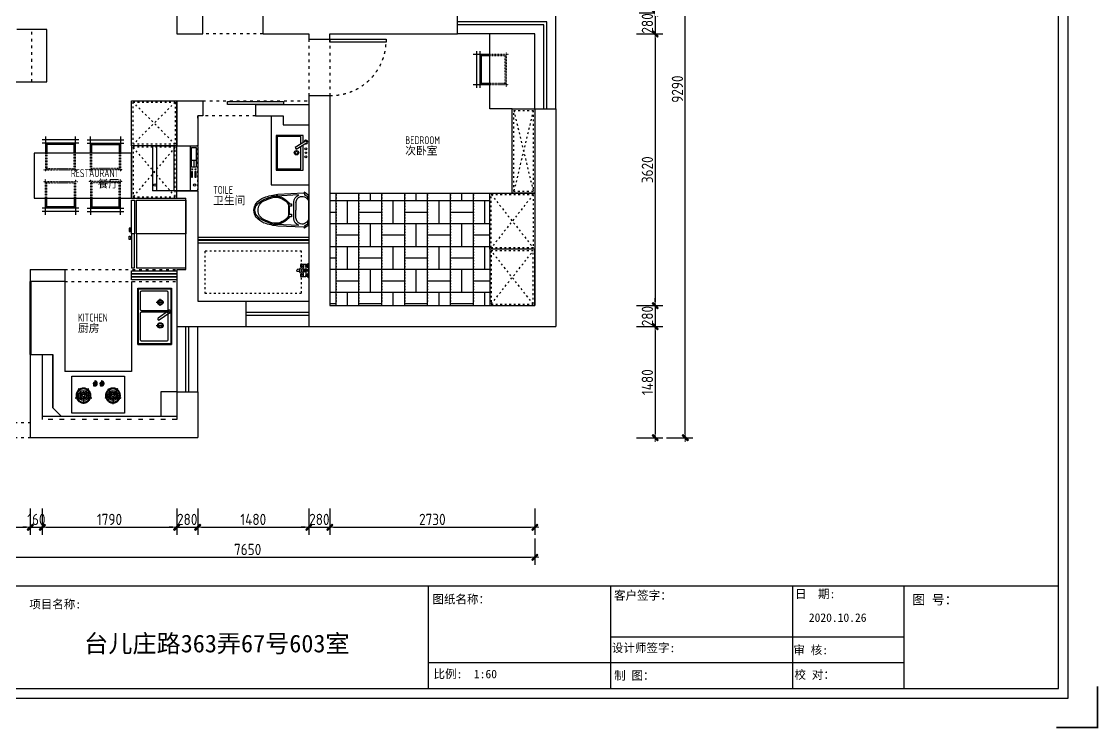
# Model space of a CAD drawing. Header units: millimetres. Extents: x -58733 to 427521, y -235734 to 553534.
# Drawn here: x 35342 to 49687, y 265004 to 274424 of the extents above; entities that cross this region are included whole.
import ezdxf

# ---------------------------------------------------------------- set-up
doc = ezdxf.new("R2010")
doc.units = ezdxf.units.MM
doc.linetypes.add('ACAD_ISO02W100', pattern=[15, 12, -3])
doc.linetypes.add('ACAD_ISO03W100', pattern=[30, 12, -18])
for name, color, linetype in [('00-墙体', 7, 'Continuous'), ('02-洁具及配件（地平图显示）', 1, 'Continuous'), ('02-活动家具', 1, 'Continuous'), ('4平-文字', 7, 'Continuous'), ('4平-灶具', 7, 'Continuous'), ('E-立面活动家具', 1, 'Continuous'), ('ZL家具内框', 251, 'Continuous'), ('ZL家具外框', 1, 'Continuous'), ('ZL窗户内线', 251, 'Continuous'), ('图框', 251, 'Continuous'), ('目录文字', 8, 'Continuous')]:
    doc.layers.add(name, color=color, linetype=linetype)
doc.layers.add('P★10 文字说明', color=32, linetype='Continuous', lineweight=0)
doc.layers.add('墙体', color=7, linetype='Continuous', lineweight=30)
doc.styles.add('CCD_DIM', font='ARCHS.SHX')
doc.styles.add('DIM_FONT', font='', dxfattribs={"width": 0.8})
doc.styles.add('宋体', font='simsun.ttc', dxfattribs={"height": 120})
doc.styles.add('编号', font='ARCHSTYL.SHX', dxfattribs={"width": 0.8})
doc.styles.add('黑体', font='simhei.ttf')
doc.styles.get('DIM_FONT').set_extended_font_data('SimSun')
doc.dimstyles.new('海龍1：50', dxfattribs={"dimscale": 50, "dimtxt": 3, "dimasz": 1, "dimexe": 2, "dimexo": 2, "dimgap": 0.6, "dimtad": 1, "dimdec": 0, "dimrnd": 5, "dimdsep": 46, "dimtxsty": 'CCD_DIM', "dimblk": 'WS-cj', "dimcen": 1, "dimclrd": 242, "dimclre": 242, "dimclrt": 2, "dimadec": 0, "dimazin": 2, "dimtfac": 1, "dimtdec": 0, "dimtix": 1, "dimtmove": 2, "dimatfit": 3, "dimldrblk": 'CCD_Leader_Arrow', "dimfxl": 5, "dimfxlon": 1, "dimtolj": 1, "dimarcsym": 0})

# ---------------------------------------------------------------- blocks, each defined once
blk = doc.blocks.new('WS-cj')
blk.add_hatch(color=1).paths.add_polyline_path([(0.59, 0.82), (-0.82, -0.59), (-0.59, -0.82), (0.82, 0.59)])
at = {"color": 1, "linetype": 'ByBlock', "lineweight": 0}
for p, q in [((-1.1, 0), (0, 0)), ((0, 0), (1.1, 0))]:
    blk.add_line(p, q, dxfattribs=at)
at = {"color": 1}
blk.add_lwpolyline([(0.59, 0.82), (-0.82, -0.59), (-0.59, -0.82), (0.82, 0.59)], close=True, dxfattribs=at)
blk = doc.blocks.new('*D246')
at = {"color": 242, "lineweight": -2}
for p, q in [((34529, 267935), (34529, 267585)), ((35459, 267935), (35459, 267585)), ((34579, 267685), (35409, 267685))]:
    blk.add_line(p, q, dxfattribs=at)
at = {"layer": 'Defpoints', "color": 0}
for p in [(34529, 268085), (35459, 268085), (35459, 267685)]:
    blk.add_point(p, dxfattribs=at)
at = {"color": 242, "lineweight": -2, "xscale": 50, "yscale": 50, "zscale": 50, "rotation": 180}
blk.add_blockref('WS-cj', (34529, 267685), dxfattribs=at)
at = {"color": 242, "lineweight": -2, "xscale": 50, "yscale": 50, "zscale": 50}
blk.add_blockref('WS-cj', (35459, 267685), dxfattribs=at)
at = {"color": 2, "insert": (34994, 267790), "char_height": 150, "attachment_point": 5, "style": 'CCD_DIM'}
blk.add_mtext('\\A1;930', dxfattribs=at)
blk = doc.blocks.new('CCD_Leader_Arrow')
at = {"color": 1, "linetype": 'ByBlock'}
blk.add_line((0, 0), (-1, 0), dxfattribs=at)
for points in [[(-0.86, 0.67), (-0.6, 0.85), (-0.24, 0), (0, 0)], [(-0.86, -0.67), (-0.6, -0.85), (-0.24, 0), (0, 0)]]:
    blk.add_solid(points, dxfattribs=at)
blk = doc.blocks.new('*D247')
at = {"color": 242, "lineweight": -2}
for p, q in [((35459, 267935), (35459, 267585)), ((35619, 267935), (35619, 267585)), ((35409, 267685), (35359, 267685)), ((35459, 267685), (35619, 267685)), ((35669, 267685), (35719, 267685))]:
    blk.add_line(p, q, dxfattribs=at)
at = {"layer": 'Defpoints', "color": 0}
for p in [(35459, 268085), (35619, 268085), (35619, 267685)]:
    blk.add_point(p, dxfattribs=at)
at = {"color": 242, "lineweight": -2, "xscale": 50, "yscale": 50, "zscale": 50}
blk.add_blockref('WS-cj', (35459, 267685), dxfattribs=at)
at = {"color": 242, "lineweight": -2, "xscale": 50, "yscale": 50, "zscale": 50, "rotation": 180}
blk.add_blockref('WS-cj', (35619, 267685), dxfattribs=at)
at = {"color": 2, "insert": (35539, 267790), "char_height": 150, "attachment_point": 5, "style": 'CCD_DIM'}
blk.add_mtext('\\A1;160', dxfattribs=at)
blk = doc.blocks.new('*D248')
at = {"color": 242, "lineweight": -2}
for p, q in [((35619, 267935), (35619, 267585)), ((37409, 267935), (37409, 267585)), ((35669, 267685), (37359, 267685))]:
    blk.add_line(p, q, dxfattribs=at)
at = {"layer": 'Defpoints', "color": 0}
for p in [(35619, 268085), (37409, 268085), (37409, 267685)]:
    blk.add_point(p, dxfattribs=at)
at = {"color": 242, "lineweight": -2, "xscale": 50, "yscale": 50, "zscale": 50, "rotation": 180}
blk.add_blockref('WS-cj', (35619, 267685), dxfattribs=at)
at = {"color": 242, "lineweight": -2, "xscale": 50, "yscale": 50, "zscale": 50}
blk.add_blockref('WS-cj', (37409, 267685), dxfattribs=at)
at = {"color": 2, "insert": (36514, 267790), "char_height": 150, "attachment_point": 5, "style": 'CCD_DIM'}
blk.add_mtext('\\A1;1790', dxfattribs=at)
blk = doc.blocks.new('*D249')
at = {"color": 242, "lineweight": -2}
for p, q in [((37409, 267935), (37409, 267585)), ((37689, 267935), (37689, 267585)), ((37359, 267685), (37309, 267685)), ((37409, 267685), (37689, 267685)), ((37739, 267685), (37789, 267685))]:
    blk.add_line(p, q, dxfattribs=at)
at = {"layer": 'Defpoints', "color": 0}
for p in [(37409, 268085), (37689, 268085), (37689, 267685)]:
    blk.add_point(p, dxfattribs=at)
at = {"color": 242, "lineweight": -2, "xscale": 50, "yscale": 50, "zscale": 50}
blk.add_blockref('WS-cj', (37409, 267685), dxfattribs=at)
at = {"color": 242, "lineweight": -2, "xscale": 50, "yscale": 50, "zscale": 50, "rotation": 180}
blk.add_blockref('WS-cj', (37689, 267685), dxfattribs=at)
at = {"color": 2, "insert": (37549, 267790), "char_height": 150, "attachment_point": 5, "style": 'CCD_DIM'}
blk.add_mtext('\\A1;280', dxfattribs=at)
blk = doc.blocks.new('*D250')
at = {"color": 242, "lineweight": -2}
for p, q in [((37689, 267935), (37689, 267585)), ((39169, 267935), (39169, 267585)), ((37739, 267685), (39119, 267685))]:
    blk.add_line(p, q, dxfattribs=at)
at = {"layer": 'Defpoints', "color": 0}
for p in [(37689, 268085), (39169, 268085), (39169, 267685)]:
    blk.add_point(p, dxfattribs=at)
at = {"color": 242, "lineweight": -2, "xscale": 50, "yscale": 50, "zscale": 50, "rotation": 180}
blk.add_blockref('WS-cj', (37689, 267685), dxfattribs=at)
at = {"color": 242, "lineweight": -2, "xscale": 50, "yscale": 50, "zscale": 50}
blk.add_blockref('WS-cj', (39169, 267685), dxfattribs=at)
at = {"color": 2, "insert": (38429, 267790), "char_height": 150, "attachment_point": 5, "style": 'CCD_DIM'}
blk.add_mtext('\\A1;1480', dxfattribs=at)
blk = doc.blocks.new('*D251')
at = {"color": 242, "lineweight": -2}
for p, q in [((39169, 267935), (39169, 267585)), ((39449, 267935), (39449, 267585)), ((39119, 267685), (39069, 267685)), ((39169, 267685), (39449, 267685)), ((39499, 267685), (39549, 267685))]:
    blk.add_line(p, q, dxfattribs=at)
at = {"layer": 'Defpoints', "color": 0}
for p in [(39169, 268085), (39449, 268085), (39449, 267685)]:
    blk.add_point(p, dxfattribs=at)
at = {"color": 242, "lineweight": -2, "xscale": 50, "yscale": 50, "zscale": 50}
blk.add_blockref('WS-cj', (39169, 267685), dxfattribs=at)
at = {"color": 242, "lineweight": -2, "xscale": 50, "yscale": 50, "zscale": 50, "rotation": 180}
blk.add_blockref('WS-cj', (39449, 267685), dxfattribs=at)
at = {"color": 2, "insert": (39309, 267790), "char_height": 150, "attachment_point": 5, "style": 'CCD_DIM'}
blk.add_mtext('\\A1;280', dxfattribs=at)
blk = doc.blocks.new('*D252')
at = {"color": 242, "lineweight": -2}
for p, q in [((39449, 267935), (39449, 267585)), ((42179, 267935), (42179, 267585)), ((39499, 267685), (42129, 267685))]:
    blk.add_line(p, q, dxfattribs=at)
at = {"layer": 'Defpoints', "color": 0}
for p in [(39449, 268085), (42179, 268085), (42179, 267685)]:
    blk.add_point(p, dxfattribs=at)
at = {"color": 242, "lineweight": -2, "xscale": 50, "yscale": 50, "zscale": 50, "rotation": 180}
blk.add_blockref('WS-cj', (39449, 267685), dxfattribs=at)
at = {"color": 242, "lineweight": -2, "xscale": 50, "yscale": 50, "zscale": 50}
blk.add_blockref('WS-cj', (42179, 267685), dxfattribs=at)
at = {"color": 2, "insert": (40814, 267790), "char_height": 150, "attachment_point": 5, "style": 'CCD_DIM'}
blk.add_mtext('\\A1;2730', dxfattribs=at)
blk = doc.blocks.new('*D253')
at = {"color": 242, "lineweight": -2}
for p, q in [((34529, 267535), (34529, 267185)), ((42179, 267535), (42179, 267185)), ((34579, 267285), (42129, 267285))]:
    blk.add_line(p, q, dxfattribs=at)
at = {"layer": 'Defpoints', "color": 0}
for p in [(34529, 268085), (42179, 268085), (42179, 267285)]:
    blk.add_point(p, dxfattribs=at)
at = {"color": 242, "lineweight": -2, "xscale": 50, "yscale": 50, "zscale": 50, "rotation": 180}
blk.add_blockref('WS-cj', (34529, 267285), dxfattribs=at)
at = {"color": 242, "lineweight": -2, "xscale": 50, "yscale": 50, "zscale": 50}
blk.add_blockref('WS-cj', (42179, 267285), dxfattribs=at)
at = {"color": 2, "insert": (38354, 267390), "char_height": 150, "attachment_point": 5, "style": 'CCD_DIM'}
blk.add_mtext('\\A1;7650', dxfattribs=at)
blk = doc.blocks.new('*D259')
at = {"color": 242, "lineweight": -2}
for p, q in [((43783, 274589), (43783, 274639)), ((43533, 274539), (43883, 274539)), ((43783, 274539), (43783, 274259)), ((43533, 274259), (43883, 274259)), ((43783, 274209), (43783, 274159))]:
    blk.add_line(p, q, dxfattribs=at)
at = {"layer": 'Defpoints', "color": 0}
for p in [(43383, 274539), (43383, 274259), (43783, 274259)]:
    blk.add_point(p, dxfattribs=at)
at = {"color": 242, "lineweight": -2, "xscale": 50, "yscale": 50, "zscale": 50}
for p, rotation in [((43783, 274539), 270), ((43783, 274259), 90)]:
    blk.add_blockref('WS-cj', p, dxfattribs=dict(at, rotation=rotation))
at = {"color": 2, "insert": (43678, 274399), "char_height": 150, "attachment_point": 5, "rotation": 90, "style": 'CCD_DIM'}
blk.add_mtext('\\A1;280', dxfattribs=at)
blk = doc.blocks.new('*D260')
at = {"color": 242, "lineweight": -2}
for p, q in [((43533, 274259), (43883, 274259)), ((43783, 274209), (43783, 270689)), ((43533, 270639), (43883, 270639))]:
    blk.add_line(p, q, dxfattribs=at)
at = {"layer": 'Defpoints', "color": 0}
for p in [(43383, 274259), (43383, 270639), (43783, 270639)]:
    blk.add_point(p, dxfattribs=at)
at = {"color": 242, "lineweight": -2, "xscale": 50, "yscale": 50, "zscale": 50}
for p, rotation in [((43783, 274259), 90), ((43783, 270639), 270)]:
    blk.add_blockref('WS-cj', p, dxfattribs=dict(at, rotation=rotation))
at = {"color": 2, "insert": (43678, 272449), "char_height": 150, "attachment_point": 5, "rotation": 90, "style": 'CCD_DIM'}
blk.add_mtext('\\A1;3620', dxfattribs=at)
blk = doc.blocks.new('*D261')
at = {"color": 242, "lineweight": -2}
for p, q in [((43783, 270689), (43783, 270739)), ((43533, 270639), (43883, 270639)), ((43783, 270639), (43783, 270359)), ((43533, 270359), (43883, 270359)), ((43783, 270309), (43783, 270259))]:
    blk.add_line(p, q, dxfattribs=at)
at = {"layer": 'Defpoints', "color": 0}
for p in [(43383, 270639), (43383, 270359), (43783, 270359)]:
    blk.add_point(p, dxfattribs=at)
at = {"color": 242, "lineweight": -2, "xscale": 50, "yscale": 50, "zscale": 50}
for p, rotation in [((43783, 270639), 270), ((43783, 270359), 90)]:
    blk.add_blockref('WS-cj', p, dxfattribs=dict(at, rotation=rotation))
at = {"color": 2, "insert": (43678, 270499), "char_height": 150, "attachment_point": 5, "rotation": 90, "style": 'CCD_DIM'}
blk.add_mtext('\\A1;280', dxfattribs=at)
blk = doc.blocks.new('*D262')
at = {"color": 242, "lineweight": -2}
for p, q in [((43533, 270359), (43883, 270359)), ((43783, 270309), (43783, 268929)), ((43533, 268879), (43883, 268879))]:
    blk.add_line(p, q, dxfattribs=at)
at = {"layer": 'Defpoints', "color": 0}
for p in [(43383, 270359), (43383, 268879), (43783, 268879)]:
    blk.add_point(p, dxfattribs=at)
at = {"color": 242, "lineweight": -2, "xscale": 50, "yscale": 50, "zscale": 50}
for p, rotation in [((43783, 270359), 90), ((43783, 268879), 270)]:
    blk.add_blockref('WS-cj', p, dxfattribs=dict(at, rotation=rotation))
at = {"color": 2, "insert": (43678, 269619), "char_height": 150, "attachment_point": 5, "rotation": 90, "style": 'CCD_DIM'}
blk.add_mtext('\\A1;1480', dxfattribs=at)
blk = doc.blocks.new('*D263')
at = {"color": 242, "lineweight": -2}
for p, q in [((43933, 278169), (44283, 278169)), ((44183, 268929), (44183, 278119)), ((43933, 268879), (44283, 268879))]:
    blk.add_line(p, q, dxfattribs=at)
at = {"layer": 'Defpoints', "color": 0}
for p in [(43383, 278169), (44183, 278169), (43383, 268879)]:
    blk.add_point(p, dxfattribs=at)
at = {"color": 242, "lineweight": -2, "xscale": 50, "yscale": 50, "zscale": 50}
for p, rotation in [((44183, 278169), 90), ((44183, 268879), 270)]:
    blk.add_blockref('WS-cj', p, dxfattribs=dict(at, rotation=rotation))
at = {"color": 2, "insert": (44078, 273524), "char_height": 150, "attachment_point": 5, "rotation": 90, "style": 'CCD_DIM'}
blk.add_mtext('\\A1;9290', dxfattribs=at)
blk = doc.blocks.new('图框1比60')
at = {"color": 8}
blk.add_line((176692, 45797), (176692, 44297), dxfattribs=at)
at = {"layer": '图框', "color": 121}
for p, q in [((186038, 44157), (186038, 61389)), ((161670, 44157), (186038, 44157))]:
    blk.add_line(p, q, dxfattribs=at)
at = {"layer": '图框', "color": 8}
for p, q in [((185898, 44297), (185898, 61249)), ((185898, 45797), (185898, 61249)), ((161809, 45797), (185898, 45797)), ((161809, 45797), (185898, 45797)), ((176692, 45797), (176692, 44297)), ((179360, 44297), (179360, 45797)), ((182010, 45797), (182010, 44297)), ((183644, 44297), (183644, 45797)), ((182010, 45047), (179360, 45047)), ((183644, 45047), (182010, 45047)), ((179360, 44672), (176692, 44672)), ((182010, 44672), (179360, 44672)), ((183644, 44672), (182010, 44672)), ((161809, 44297), (185898, 44297))]:
    blk.add_line(p, q, dxfattribs=at)
at = {"layer": '图框', "color": 121, "const_width": 28.3}
blk.add_lwpolyline([(185866, 43728), (186467, 43728), (186467, 44329)], dxfattribs=at)
at = {"layer": '目录文字', "color": 8, "width": 0.999898}
for s, height, style, p in [('图纸名称：', 123.3, '黑体', (176753, 45540)), ('客户签字：', 123.8, '宋体', (179405, 45596)), ('日  期:', 123.8, '宋体', (182048, 45618)), ('图 号：', 139.1, '宋体', (183761, 45526)), ('项目名称:', 123.3, '黑体', (170866, 45468)), ('2020.10.26', 123.8, '宋体', (182251, 45272)), ('台儿庄路363弄67号603室', 258.72, '宋体', (171666, 44826)), ('设计师签字:', 123.8, '宋体', (179372, 44829)), ('审 核:', 123.8, '宋体', (182025, 44798)), ('比例:  1:60', 123.8, '宋体', (176769, 44448)), ('制 图：', 123.8, '宋体', (179407, 44425)), ('校 对：', 123.8, '宋体', (182041, 44438))]:
    blk.add_text(s, height=height, dxfattribs=dict(at, style=style)).set_placement(p)
blk = doc.blocks.new('A$C2EBB641D')
for p, q in [((533, 667), (200, 667)), ((267, 733), (267, 0)), ((333, 733), (333, 0)), ((200, 67), (533, 67))]:
    blk.add_line(p, q)
at = {"color": 251}
for p, q in [((360, 653), (360, 80)), ((533, 640), (347, 640)), ((347, 93), (533, 93))]:
    blk.add_line(p, q, dxfattribs=at)
at = {"color": 250, "linetype": 'ACAD_ISO03W100', "ltscale": 0.1}
for p, q in [((907, 667), (533, 667)), ((840, 80), (840, 653)), ((867, 27), (867, 707)), ((853, 640), (533, 640)), ((533, 93), (853, 93)), ((533, 67), (907, 67))]:
    blk.add_line(p, q, dxfattribs=at)
blk = doc.blocks.new('A$C314F5E14')
at = {"color": 251}
for p, q in [((91, 393), (91, 50)), ((333, 408), (106, 408)), ((286, 300), (190, 300)), ((238, 248), (238, 348)), ((348, 50), (348, 393)), ((375, 427), (353, 411)), ((353, 411), (450, 273)), ((371, 393), (371, 50)), ((472, 288), (375, 427)), ((738, 408), (386, 408)), ((546, 248), (546, 348)), ((753, 50), (753, 393)), ((106, 35), (333, 35)), ((386, 35), (738, 35))]:
    blk.add_line(p, q, dxfattribs=at)
for centre, radius in [((238, 300), 36.1), ((238, 300), 27.1), ((546, 300), 36.1), ((546, 300), 27.1)]:
    blk.add_circle(centre, radius, dxfattribs=at)
for centre, radius, start, end in [((364, 419), 21.7, 342.6068, 267.3353), ((106, 393), 15, 90, 180), ((333, 393), 15, 0, 90), ((386, 393), 15, 90, 180), ((461, 281), 13.3, 214.971, 34.971), ((738, 393), 15, 0, 90), ((106, 50), 15, 180, 270), ((333, 50), 15, 270, 0), ((386, 50), 15, 180, 270), ((738, 50), 15, 270, 0)]:
    blk.add_arc(centre, radius, start, end, dxfattribs=at)
at = {"layer": 'ZL家具外框'}
for p, q in [((50, 0), (50, 450)), ((50, 450), (800, 450)), ((60, 10), (60, 440)), ((60, 440), (790, 440)), ((790, 440), (790, 10)), ((800, 0), (800, 450)), ((800, 0), (50, 0)), ((790, 10), (60, 10))]:
    blk.add_line(p, q, dxfattribs=at)
blk = doc.blocks.new('G$CC743C0DE')
at = {"layer": '4平-灶具', "color": 1, "linetype": 'ACAD_ISO03W100'}
for centre, start, end in [((90, 321), 35.9993, 215.9993), ((217, 321), 323.9993, 143.9993), ((483, 321), 35.9993, 215.9993), ((610, 321), 323.9993, 143.9993), ((257, 200), 251.9993, 71.9993), ((443, 200), 107.9993, 287.9993), ((649, 200), 251.9993, 71.9993), ((154, 125), 179.9993, 359.9993), ((546, 125), 179.9993, 359.9993)]:
    blk.add_arc(centre, 1.65, start, end, dxfattribs=at)
at = {"layer": 'ZL家具内框', "linetype": 'ACAD_ISO02W100', "ltscale": 0.2}
for p, q in [((284, 372), (282, 370)), ((303, 364), (303, 361)), ((305, 424), (305, 427)), ((306, 364), (306, 361)), ((335, 395), (338, 395)), ((335, 392), (338, 392)), ((374, 372), (372, 370)), ((394, 364), (394, 361)), ((395, 424), (395, 427)), ((397, 364), (397, 361)), ((425, 395), (428, 395)), ((425, 392), (428, 392))]:
    blk.add_line(p, q, dxfattribs=at)
for centre, radius in [((154, 233), 47.3), ((154, 233), 38.5), ((154, 233), 16.5), ((546, 233), 47.3), ((546, 233), 38.5), ((546, 233), 16.5)]:
    blk.add_circle(centre, radius, dxfattribs=at)
for centre, radius, start, end in [((154, 233), 99, 126.9543, 197.0444), ((154, 233), 88, 127.0737, 196.925), ((154, 233), 99, 54.9543, 125.0444), ((154, 233), 88, 55.0737, 124.925), ((154, 233), 88, 343.0737, 52.925), ((154, 233), 99, 342.9543, 53.0444), ((305, 394), 33, 224.9993, 267.3941), ((305, 394), 30, 224.9993, 267.1333), ((305, 394), 33, 2.6046, 89.9993), ((305, 394), 30, 2.8653, 89.9993), ((305, 394), 30, 272.8653, 357.1333), ((305, 394), 33, 272.6046, 357.3941), ((395, 394), 33, 224.9993, 267.3941), ((395, 394), 30, 224.9993, 267.1333), ((395, 394), 33, 2.6046, 89.9993), ((395, 394), 30, 2.8653, 89.9993), ((395, 394), 30, 272.8653, 357.1333), ((395, 394), 33, 272.6046, 357.3941), ((546, 233), 99, 126.9543, 197.0444), ((546, 233), 88, 127.0737, 196.925), ((546, 233), 99, 54.9543, 125.0444), ((546, 233), 88, 55.0737, 124.925), ((546, 233), 88, 343.0737, 52.925), ((546, 233), 99, 342.9543, 53.0444), ((154, 233), 99, 198.9543, 269.0444), ((154, 233), 88, 199.0737, 268.925), ((154, 233), 33, 146.4735, 179.9993), ((126, 233), 5.5, 179.9993, 359.9993), ((131, 248), 5.5, 326.4735, 146.4735), ((154, 233), 22, 146.4735, 179.9993), ((152, 206), 5.5, 86.4735, 266.4735), ((154, 233), 22, 266.4735, 299.9993), ((154, 233), 33, 266.4735, 299.9993), ((154, 233), 88, 271.0737, 340.925), ((154, 233), 99, 270.9543, 341.0444), ((167, 257), 5.5, 59.9993, 239.9993), ((154, 233), 22, 26.4735, 59.9993), ((167, 209), 5.5, 299.9993, 119.9993), ((154, 233), 33, 26.4735, 59.9993), ((178, 245), 5.5, 206.4735, 26.4735), ((546, 233), 99, 198.9543, 269.0444), ((546, 233), 88, 199.0737, 268.925), ((546, 233), 33, 146.4735, 179.9993), ((519, 233), 5.5, 179.9993, 359.9993), ((523, 248), 5.5, 326.4735, 146.4735), ((546, 233), 22, 146.4735, 179.9993), ((545, 206), 5.5, 86.4735, 266.4735), ((546, 233), 33, 266.4735, 299.9993), ((546, 233), 22, 266.4735, 299.9993), ((546, 233), 88, 271.0737, 340.925), ((546, 233), 99, 270.9543, 341.0444), ((560, 257), 5.5, 59.9993, 239.9993), ((546, 233), 22, 26.4735, 59.9993), ((560, 209), 5.5, 299.9993, 119.9993), ((546, 233), 33, 26.4735, 59.9993), ((571, 245), 5.5, 206.4735, 26.4735)]:
    blk.add_arc(centre, radius, start, end, dxfattribs=at)
at = {"layer": 'ZL家具外框'}
for p, q in [((113, 287), (89, 320)), ((115, 289), (91, 322)), ((192, 289), (216, 322)), ((195, 287), (219, 320)), ((302, 376), (302, 411)), ((308, 376), (308, 411)), ((392, 376), (392, 411)), ((398, 376), (398, 411)), ((505, 287), (481, 320)), ((508, 289), (484, 322)), ((585, 289), (609, 322)), ((587, 287), (611, 320)), ((89, 214), (50, 201)), ((90, 211), (51, 198)), ((152, 166), (152, 125)), ((155, 166), (155, 125)), ((217, 211), (256, 198)), ((219, 214), (257, 201)), ((481, 214), (443, 201)), ((483, 211), (444, 198)), ((545, 166), (545, 125)), ((548, 166), (548, 125)), ((610, 211), (649, 198)), ((611, 214), (650, 201))]:
    blk.add_line(p, q, dxfattribs=at)
blk.add_lwpolyline([(0, 492), (700, 492), (700, 0), (0, 0)], close=True, dxfattribs=at)
for centre, radius in [((154, 233), 66), ((305, 394), 20), ((395, 394), 20), ((546, 233), 66)]:
    blk.add_circle(centre, radius, dxfattribs=at)
for centre, radius, start, end in [((114, 288), 1.65, 215.9993, 35.9993), ((193, 288), 1.65, 143.9993, 323.9993), ((305, 394), 18, 99.5934, 260.4053), ((305, 411), 3.01, 355.1237, 184.8749), ((305, 377), 3.01, 175.1237, 4.8749), ((305, 394), 18, 279.5934, 80.4053), ((395, 394), 18, 99.5934, 260.4053), ((395, 411), 3.01, 355.1237, 184.8749), ((395, 377), 3.01, 175.1237, 4.8749), ((395, 394), 18, 279.5934, 80.4053), ((507, 288), 1.65, 215.9993, 35.9993), ((586, 288), 1.65, 143.9993, 323.9993), ((51, 200), 1.65, 107.9993, 287.9993), ((89, 212), 1.65, 287.9993, 107.9993), ((154, 166), 1.65, 359.9993, 179.9993), ((218, 212), 1.65, 71.9993, 251.9993), ((482, 212), 1.65, 287.9993, 107.9993), ((546, 166), 1.65, 359.9993, 179.9993), ((611, 212), 1.65, 71.9993, 251.9993)]:
    blk.add_arc(centre, radius, start, end, dxfattribs=at)
blk = doc.blocks.new('A$C161B1048')
for p, q in [((0, 159), (58, 159)), ((0, 151), (0, 159)), ((0, 151), (16, 135)), ((58, 151), (43, 135)), ((58, 159), (58, 151)), ((119, 159), (71, 159)), ((86, 147), (85, 147)), ((86, 147), (86, 100)), ((95, 147), (86, 147)), ((95, 147), (104, 147)), ((104, 147), (104, 100)), ((104, 147), (106, 147)), ((190, 159), (132, 159)), ((132, 159), (132, 151)), ((132, 151), (147, 135)), ((190, 151), (175, 135)), ((190, 151), (190, 159)), ((16, 135), (19, 135)), ((19, 130), (16, 128)), ((16, 128), (16, 122)), ((16, 122), (19, 120)), ((19, 120), (16, 118)), ((16, 118), (16, 89)), ((18, 87), (18, 86)), ((19, 135), (19, 130)), ((39, 120), (86, 120)), ((40, 135), (40, 130)), ((43, 135), (40, 135)), ((40, 130), (42, 128)), ((42, 122), (40, 120)), ((42, 128), (42, 122)), ((43, 87), (55, 87)), ((43, 86), (43, 87)), ((70, 46), (79, 84)), ((70, 44), (70, 44)), ((75, 74), (75, 67)), ((79, 34), (82, 5)), ((86, 100), (104, 100)), ((86, 89), (86, 85)), ((86, 89), (104, 89)), ((88, 0), (95, 0)), ((102, 0), (95, 0)), ((104, 120), (171, 120)), ((104, 89), (104, 85)), ((111, 34), (107, 5)), ((111, 84), (120, 46)), ((147, 87), (134, 87)), ((147, 135), (150, 135)), ((147, 86), (147, 87)), ((150, 130), (148, 128)), ((148, 128), (148, 122)), ((148, 122), (150, 120)), ((150, 135), (150, 130)), ((172, 120), (171, 120)), ((171, 87), (171, 87)), ((171, 87), (171, 86)), ((172, 135), (172, 130)), ((175, 135), (172, 135)), ((172, 130), (174, 128)), ((174, 122), (172, 120)), ((174, 128), (174, 122)), ((174, 89), (174, 118))]:
    blk.add_line(p, q)
at = {"color": 251}
for p, q in [((58, 151), (0, 151)), ((132, 151), (190, 151)), ((15, 54), (20, 78)), ((18, 87), (43, 87)), ((18, 86), (43, 86)), ((19, 135), (29, 135)), ((19, 130), (29, 130)), ((19, 120), (29, 120)), ((31, 52), (19, 52)), ((23, 128), (21, 130)), ((21, 120), (23, 122)), ((23, 128), (26, 130)), ((23, 122), (23, 128)), ((23, 122), (26, 120)), ((40, 135), (29, 135)), ((40, 130), (29, 130)), ((40, 120), (29, 120)), ((31, 52), (42, 52)), ((35, 128), (32, 130)), ((35, 122), (32, 120)), ((35, 128), (37, 130)), ((35, 122), (35, 128)), ((37, 120), (35, 122)), ((46, 54), (41, 78)), ((76, 58), (74, 63)), ((79, 57), (76, 58)), ((80, 67), (79, 57)), ((89, 65), (93, 53)), ((93, 53), (98, 53)), ((98, 53), (101, 65)), ((110, 68), (110, 57)), ((110, 57), (114, 58)), ((115, 74), (114, 69)), ((114, 58), (116, 65)), ((121, 44), (121, 44)), ((143, 54), (149, 78)), ((171, 87), (147, 87)), ((171, 86), (147, 86)), ((159, 52), (147, 52)), ((150, 135), (161, 135)), ((150, 130), (161, 130)), ((150, 120), (161, 120)), ((155, 128), (153, 130)), ((153, 120), (155, 122)), ((155, 128), (158, 130)), ((155, 122), (155, 128)), ((155, 122), (158, 120)), ((159, 52), (171, 52)), ((172, 135), (161, 135)), ((172, 130), (161, 130)), ((172, 120), (161, 120)), ((167, 128), (164, 130)), ((167, 122), (164, 120)), ((167, 128), (169, 130)), ((167, 122), (167, 128)), ((169, 120), (167, 122)), ((175, 54), (169, 78))]:
    blk.add_line(p, q, dxfattribs=at)
for centre, radius, start, end in [((86, 163), 16.1, 196.4663, 264.7097), ((104, 163), 16.1, 275.2903, 343.5337), ((216, 37), 206, 167.1247, 175.6663), ((32, 106), 57, 247.8225, 268.6863), ((19, 81), 4.17, 95.2861, 155.1491), ((18, 89), 2.26, 180, 283.6855), ((29, 106), 57, 271.3137, 292.1775), ((42, 81), 4.17, 24.8509, 84.7139), ((-155, 37), 206, 4.3337, 12.8753), ((55, 66), 20.9, 23.4502, 90), ((76, 43), 6.14, 155.6461, 180), ((76, 43), 6.14, 180, 221.2126), ((85, 51), 18.4, 221.2126, 244.6886), ((91, 64), 32.8, 244.6886, 258.9162), ((80, 84), 0.732, 111.5874, 180), ((80, 84), 0.732, 180, 248.4126), ((87, 66), 20.2, 99.3077, 111.5874), ((87, 102), 20.2, 248.4126, 260.6923), ((88, 6), 5.6, 186.0979, 272.3749), ((93, 94), 9.16, 140.1022, 219.8978), ((92, 37), 49.5, 96.7319, 99.3077), ((92, 131), 49.5, 260.6923, 266.1163), ((95, 85), 53.9, 258.9162, 270), ((87, 85), 0.443, 180, 247.4671), ((91, 95), 11, 247.4671, 260.2489), ((93, 111), 26.9, 260.2489, 265.9284), ((95, 178), 96.5, 266.1163, 270), ((95, 136), 52.2, 265.9284, 270), ((95, 136), 52.2, 270, 274.0716), ((95, 178), 96.5, 270, 273.8837), ((95, 85), 53.9, 270, 281.0838), ((97, 111), 26.9, 274.0716, 279.7511), ((100, 95), 11, 279.7511, 292.5329), ((98, 131), 49.5, 273.8837, 279.3077), ((102, 6), 5.6, 267.6251, 353.9021), ((97, 94), 9.16, 320.1022, 39.8978), ((98, 37), 49.5, 80.6923, 83.2681), ((104, 85), 0.443, 292.5329, 0), ((99, 64), 32.8, 281.0838, 295.3114), ((103, 66), 20.2, 68.4126, 80.6923), ((103, 102), 20.2, 279.3077, 291.5874), ((110, 84), 0.732, 291.5874, 0), ((110, 84), 0.732, 360, 68.4126), ((105, 51), 18.4, 295.3114, 318.7874), ((134, 66), 20.9, 90, 156.5498), ((115, 43), 6.14, 318.7874, 0), ((115, 43), 6.14, 0, 24.3539), ((345, 37), 206, 167.1247, 175.6663), ((160, 106), 57, 247.8225, 268.6863), ((147, 81), 4.17, 95.2861, 155.1491), ((158, 106), 57, 271.3137, 292.1775), ((172, 89), 2.26, 256.3145, 0), ((171, 81), 4.17, 24.8509, 84.7139), ((172, 118), 2, 0, 90), ((-27, 37), 206, 4.3337, 12.8753)]:
    blk.add_arc(centre, radius, start, end)
for centre, radius, start, end in [((11, 60), 7.1, 268.6863, 306.614), ((-79, 60), 94, 356.2802, 9.9331), ((19, 57), 4.74, 212.3784, 270), ((30, 73), 10.8, 86.7185, 152.529), ((31, 73), 10.8, 27.471, 93.2815), ((42, 57), 4.74, 270, 327.6216), ((140, 60), 94, 170.0669, 183.7198), ((51, 60), 7.1, 233.386, 271.3137), ((95, 100), 17, 122.2278, 235.4154), ((84, 94), 5.2, 68.9619, 78.2634), ((84, 95), 5.2, 281.7366, 291.0381), ((84, 94), 4.83, 47.1211, 68.9619), ((84, 95), 4.83, 291.0381, 312.8789), ((84, 94), 4.53, 24.0405, 47.1211), ((84, 95), 4.53, 312.8789, 335.9595), ((85, 94), 4.18, 0, 24.0405), ((85, 94), 4.18, 335.9595, 0), ((94, 94), 4.18, 155.9595, 180), ((94, 94), 4.18, 180, 204.0405), ((95, 94), 4.53, 132.8789, 155.9595), ((95, 95), 4.53, 204.0405, 227.1211), ((95, 94), 4.83, 111.0381, 132.8789), ((95, 95), 4.83, 227.1211, 248.9619), ((95, 94), 5.2, 90, 111.0381), ((95, 95), 5.2, 248.9619, 270), ((95, 94), 5.2, 68.9619, 90), ((95, 95), 5.2, 270, 291.0381), ((95, 94), 4.83, 47.1211, 68.9619), ((95, 95), 4.83, 291.0381, 312.8789), ((95, 94), 4.53, 24.0405, 47.1211), ((95, 95), 4.53, 312.8789, 335.9595), ((96, 94), 4.18, 0, 24.0405), ((96, 94), 4.18, 335.9595, 0), ((106, 94), 4.18, 155.9595, 180), ((106, 94), 4.18, 180, 204.0405), ((106, 94), 4.53, 132.8789, 155.9595), ((106, 95), 4.53, 204.0405, 227.1211), ((106, 94), 4.83, 111.0381, 132.8789), ((106, 95), 4.83, 227.1211, 248.9619), ((95, 100), 17, 304.4767, 58.4244), ((106, 94), 5.2, 101.7366, 111.0381), ((106, 95), 5.2, 248.9619, 258.2634), ((139, 60), 7.1, 268.6863, 306.614), ((49, 60), 94, 356.2802, 9.9331), ((147, 57), 4.74, 212.3784, 270), ((158, 73), 10.8, 86.7185, 152.529), ((160, 73), 10.8, 27.471, 93.2815), ((171, 57), 4.74, 270, 327.6216), ((269, 60), 94, 170.0669, 183.7198), ((179, 60), 7.1, 233.386, 271.3137)]:
    blk.add_arc(centre, radius, start, end, dxfattribs=at)
blk = doc.blocks.new('235434234234dgfhfsdf3')
for p, q in [((294020, 310028), (294020, 310618)), ((294620, 310618), (294020, 310618)), ((294620, 310618), (294620, 310028)), ((294610, 310018), (294030, 310018))]:
    blk.add_line(p, q)
at = {"color": 251}
for p, q in [((294020, 310560), (294620, 310560)), ((294057, 310560), (294129, 310560)), ((294620, 310334), (294020, 310334)), ((294620, 310118), (294020, 310118)), ((294426, 310070), (294333, 310070)), ((294426, 310102), (294426, 310038))]:
    blk.add_line(p, q, dxfattribs=at)
for points in [[(294274, 310102), (294202, 310102), (294202, 310085), (294274, 310085)], [(294274, 310056), (294202, 310056), (294202, 310039), (294274, 310039)], [(294595, 310038), (294333, 310038), (294333, 310102), (294595, 310102)]]:
    blk.add_lwpolyline(points, close=True, dxfattribs=at)
for centre, radius in [((294095, 310587), 15.2), ((294095, 310060), 15.2), ((294307, 310093), 6.66), ((294307, 310047), 6.66)]:
    blk.add_circle(centre, radius, dxfattribs=at)
for centre, start, end in [((294030, 310028), 180, 270), ((294610, 310028), 270, 0)]:
    blk.add_arc(centre, 10, start, end)
at = {"color": 251, "style": 'DIM_FONT', "text_generation_flag": 4, "width": 0.8, "flags": 9}
for tag in ['YSIZE', 'XSIZE']:
    blk.add_attdef(tag, (294620, 310618), '', height=0.5, rotation=180, dxfattribs=at)
blk = doc.blocks.new('G$C234987D3')
for points in [[(657, 1100), (0, 1100), (0, 650), (657, 650)], [(720, 1100), (682, 1100), (682, 650), (720, 650)], [(657, 200), (0, 200), (0, 650), (657, 650)], [(720, 200), (682, 200), (682, 650), (720, 650)]]:
    blk.add_lwpolyline(points, close=True)
at = {"color": 251}
for points in [[(733, 681), (733, 725), (751, 725), (751, 681)], [(733, 619), (733, 575), (751, 575), (751, 619)]]:
    blk.add_lwpolyline(points, close=True, dxfattribs=at)
blk = doc.blocks.new('A$C47FE7B04')
at = {"color": 251}
for p, q in [((35, 136), (50, 437)), ((443, 136), (428, 437)), ((350, 200), (128, 200)), ((138, 171), (239, 175)), ((153, 278), (153, 229)), ((153, 229), (186, 229)), ((185, 271), (293, 271)), ((186, 229), (186, 271)), ((292, 256), (186, 256)), ((340, 171), (239, 175)), ((292, 271), (292, 229)), ((292, 229), (325, 229)), ((325, 229), (325, 278)), ((94, 14), (55, 14)), ((424, 14), (384, 14)), ((76, 0), (403, 0)), ((436, 0), (436, 0))]:
    blk.add_line(p, q, dxfattribs=at)
for p, q in [((12, 67), (28, 412)), ((466, 67), (450, 412)), ((42, 0), (0, 60)), ((436, 0), (478, 60)), ((436, 0), (42, 0))]:
    blk.add_line(p, q)
for centre, radius, start, end in [((239, 580), 151, 53.3224, 126.6999), ((704, 355), 678, 159.5, 175.2), ((305, 501), 254, 128, 158.7), ((173, 501), 254, 21.3, 52), ((-226, 355), 678, 4.8, 20.5), ((76, 64), 63.8, 177, 184.041), ((402, 64), 63.8, 355.9513, 3)]:
    blk.add_arc(centre, radius, start, end)
for centre, radius, start, end in [((239, 607), 111, 90, 128.3644), ((239, 607), 111, 51.6356, 90), ((667, 317), 635, 150.6001, 163.4407), ((667, 317), 620, 152.8687, 163.4334), ((302, 523), 216, 127.6232, 150.6955), ((239, 536), 140, 27.1313, 152.8687), ((176, 523), 216, 29.3045, 52.3768), ((-189, 317), 620, 16.5666, 27.1313), ((-189, 317), 635, 16.5593, 29.3999), ((256, 441), 206, 164.0575, 208.1206), ((256, 441), 191, 164.0809, 199.8651), ((222, 441), 191, 340.1349, 15.9191), ((222, 441), 206, 331.8794, 15.9425), ((291, 457), 244, 207.4735, 235.4741), ((291, 457), 229, 200.5577, 226.0032), ((185, 347), 76.2, 226.0032, 270), ((293, 347), 76.2, 270, 313.9968), ((187, 457), 244, 304.5259, 332.5265), ((187, 457), 229, 313.9968, 339.4423), ((137, 88), 112, 94.5, 155.1), ((141, 82), 89.1, 92.2, 160.4), ((337, 82), 89.1, 19.6, 87.8), ((341, 88), 112, 24.9, 85.5), ((5, 10), 49.9, 81.6639, 95.7795), ((5, 10), 49.9, 4.936, 81.6639), ((144, 89), 89.8, 164.9956, 261.9532), ((334, 89), 89.8, 278.0468, 15.0044), ((473, 10), 49.9, 98.403, 175.064), ((473, 10), 49.9, 84.2205, 98.403)]:
    blk.add_arc(centre, radius, start, end, dxfattribs=at)
blk = doc.blocks.new('A$C148A1841')
at = {"extrusion": (0, 1, 0)}
for p, q in [((0, 360), (0, 0)), ((95, 360), (0, 360)), ((460, 360), (125, 360)), ((460, 0), (460, 360)), ((0, 0), (460, 0))]:
    blk.add_line(p, q, dxfattribs=at)
at = {"color": 251, "ltscale": 10, "extrusion": (0, 1, 0)}
for p, q in [((15, 330), (15, 15)), ((114, 330), (15, 330)), ((445, 330), (143, 330)), ((445, 15), (445, 330)), ((15, 15), (445, 15))]:
    blk.add_line(p, q, dxfattribs=at)
at = {"color": 251}
for p, q in [((230, 288), (230, 304)), ((198, 271), (216, 271)), ((230, 254), (230, 238)), ((246, 271), (263, 271))]:
    blk.add_line(p, q, dxfattribs=at)
at = {"color": 251, "ltscale": 10}
blk.add_lwpolyline([(162, 252), (183, 266), (98, 402, 1), (77, 389)], format="xyb", close=True, dxfattribs=at)
at = {"color": 251}
for radius in [29.4, 19.8]:
    blk.add_circle((230, 271), radius, dxfattribs=at)
at = {"color": 251, "ltscale": 10}
blk.add_arc((88, 396), 25, 331.6515, 271.6515, dxfattribs=at)
at = {"color": 251}
for centre, major_axis, start_param, end_param in [((177, 396), (-9.43, 9.43), 0.785398, 7.068583), ((230, 396), (-6.29, 6.29), 0.785398, 7.068583), ((283, 396), (9.43, 9.43), 2.356194490192192, 8.639379797371777)]:
    blk.add_ellipse(centre, major_axis=major_axis, ratio=1, start_param=start_param, end_param=end_param, dxfattribs=at)

msp = doc.modelspace()

# ---------------------------------------------------------------- hatches: boundary and pattern name
h = msp.add_hatch()
h.set_pattern_fill('2X2BRIKS', color=251, scale=1.5)
h.set_pattern_definition([(0, (57209.74, 269599.4), (0, 304.8), [38.1, 0]), (0, (57209.74, 269751.8), (304.8, 304.8), [304.8, -304.8]), (90, (57209.74, 269599.4), (-304.8, 2e-14), [38.1, 0]), (90, (57666.94, 269599.4), (-304.8, 304.8), [304.8, -304.8])])
h.paths.add_polyline_path([(39448.7, 272139.4), (41578.7, 272139.4), (41578.7, 271389.4), (41578.7, 270639.4), (39448.7, 270639.4)])

# ---------------------------------------------------------------- linework, layer by layer
for p, q in [((41148.7, 274259.4), (41148.7, 278449.4)), ((37408.7, 277999.4), (37408.7, 274259.4)), ((37758.7, 274259.4), (37758.7, 274539.4)), ((38558.7, 274259.4), (38558.7, 274539.4)), ((37408.7, 274259.4), (37758.7, 274259.4)), ((38558.7, 274259.4), (39168.7, 274259.4)), ((39168.7, 274259.4), (39168.7, 274189.4)), ((39168.7, 274189.4), (39448.7, 274189.4)), ((39448.7, 274189.4), (39448.7, 274259.4)), ((39448.7, 274259.4), (41148.7, 274259.4)), ((39168.7, 273439.4), (39168.7, 273319.4)), ((39168.7, 273439.4), (39448.7, 273439.4)), ((39448.7, 273439.4), (39448.7, 270639.4)), ((37408.7, 272769.4), (37408.7, 273369.4)), ((37408.7, 273369.4), (37758.7, 273369.4)), ((37758.7, 273369.4), (37758.7, 273169.4)), ((38458.7, 273319.4), (38458.7, 273169.4)), ((38458.7, 273319.4), (39168.7, 273319.4)), ((39168.7, 273319.4), (39168.7, 270359.4)), ((42178.7, 273259.4), (42178.7, 270639.4)), ((42178.7, 273259.4), (42458.7, 273259.4)), ((42458.7, 273259.4), (42458.7, 270359.4)), ((37758.7, 273169.4), (37688.7, 273169.4)), ((37688.7, 273169.4), (37688.7, 272769.4)), ((37688.7, 273136.9), (37688.7, 273169.4)), ((38458.7, 273169.4), (38828.7, 273169.4)), ((38828.7, 273169.4), (38828.7, 273049.4)), ((38828.7, 273049.4), (39168.7, 273049.4)), ((37408.7, 272769.4), (37688.7, 272769.4)), ((37408.7, 272069.4), (37408.7, 272169.4)), ((37408.7, 272169.4), (37688.7, 272169.4)), ((37688.7, 272169.4), (37688.7, 270699.4)), ((37408.7, 272069.4), (37528.7, 272069.4)), ((37528.7, 271119.4), (37528.7, 272069.4)), ((35458.7, 271119.4), (35918.7, 271119.4)), ((35458.7, 271119.4), (35458.7, 270959.4)), ((35918.7, 271119.4), (35918.7, 270959.4)), ((37408.7, 271119.4), (37408.7, 270959.4)), ((37408.7, 271119.4), (37528.7, 271119.4)), ((35918.7, 270959.4), (35458.7, 270959.4)), ((37408.7, 270959.4), (37408.7, 270959.4)), ((37408.7, 270959.4), (37408.7, 270359.4)), ((37688.7, 270699.4), (38328.7, 270699.4)), ((38328.7, 270699.4), (38328.7, 270359.4)), ((39448.7, 270639.4), (42178.7, 270639.4)), ((37408.7, 270359.4), (38328.7, 270359.4)), ((39168.7, 270359.4), (42458.7, 270359.4)), ((35458.7, 269987), (35758.7, 269987)), ((35458.7, 269987), (35458.7, 268879.4)), ((35618.7, 269987), (35618.7, 269159.4)), ((35758.7, 269987), (35758.7, 269277)), ((35758.7, 269277), (35758.7, 269987)), ((37198.7, 269489.4), (37198.7, 269159.4)), ((37408.7, 269489.4), (37198.7, 269489.4)), ((37408.7, 269489.4), (37408.7, 269159.4)), ((37408.7, 269489.4), (37688.7, 269489.4)), ((37688.7, 269489.4), (37688.7, 268879.4)), ((35758.7, 269277), (35876.3, 269159.4)), ((37408.7, 269159.4), (35618.7, 269159.4)), ((37408.7, 269159.4), (35876.3, 269159.4)), ((35458.7, 268879.4), (37688.7, 268879.4))]:
    msp.add_line(p, q)
at = {"color": 12}
for p, q in [((38328.7, 270699.4), (39168.7, 270699.4)), ((37408.7, 270359.4), (37408.7, 269489.4)), ((37688.7, 269489.4), (37688.7, 270359.4)), ((38328.7, 270359.4), (39168.7, 270359.4))]:
    msp.add_line(p, q, dxfattribs=at)
for points in [[(42458.7, 273259.4), (42458.7, 274539.4), (41148.7, 274539.4)], [(42178.7, 273259.4), (42178.7, 274259.4), (41148.7, 274259.4)]]:
    msp.add_lwpolyline(points, dxfattribs=at)
at = {"layer": '00-墙体', "color": 42}
for p, q in [((38328.7, 270549.4), (39168.7, 270549.4)), ((38328.7, 270509.4), (39168.7, 270509.4)), ((37528.7, 269489.4), (37528.7, 270359.4)), ((37568.7, 269489.4), (37568.7, 270359.4))]:
    msp.add_line(p, q, dxfattribs=at)
at = {"layer": '00-墙体', "color": 8, "linetype": 'ACAD_ISO03W100', "ltscale": 5}
for p, q in [((35618.7, 269159.4), (35618.7, 269119.4)), ((37408.7, 269119.4), (35618.7, 269119.4)), ((37408.7, 269159.4), (37408.7, 269119.4))]:
    msp.add_line(p, q, dxfattribs=at)
at = {"layer": '00-墙体', "color": 42}
for points in [[(42338.7, 273259.4), (42338.7, 274419.4), (41148.7, 274419.4)], [(42298.7, 273259.4), (42298.7, 274379.4), (41148.7, 274379.4)]]:
    msp.add_lwpolyline(points, dxfattribs=at)
at = {"layer": '02-洁具及配件（地平图显示）', "ltscale": 0.8}
for p, q in [((38668.7, 273169.4), (38668.7, 272249.4)), ((38668.7, 272249.4), (39168.7, 272249.4))]:
    msp.add_line(p, q, dxfattribs=at)
at = {"layer": '02-洁具及配件（地平图显示）', "color": 251, "ltscale": 0.8}
for points in [[(37688.7, 271549.4), (39169, 271549.4)], [(39169, 271469.4), (37688.7, 271469.4)]]:
    msp.add_lwpolyline(points, dxfattribs=at)
at = {"layer": '02-洁具及配件（地平图显示）', "ltscale": 0.8}
for points in [[(39169, 271514.4), (37688.7, 271514.4)], [(39169, 271504.4), (37688.7, 271504.4)]]:
    msp.add_lwpolyline(points, dxfattribs=at)
at = {"layer": '02-活动家具'}
for p, q in [((35678.7, 274319.4), (35278.7, 274319.4)), ((35678.7, 273619.4), (35678.7, 274319.4)), ((41578.7, 273259.4), (41578.7, 274259.4)), ((34528.7, 273619.4), (35678.7, 273619.4)), ((41878.7, 273259.4), (41578.7, 273259.4)), ((39448.7, 272139.4), (41578.7, 272139.4)), ((35458.7, 269987), (35458.7, 270959.4)), ((35468.7, 269987), (35468.7, 270959.4)), ((35918.7, 270959.4), (35918.7, 269759.4)), ((36808.7, 270959.4), (36808.7, 269759.4)), ((36808.7, 269759.4), (35918.7, 269759.4))]:
    msp.add_line(p, q, dxfattribs=at)
at = {"layer": '02-活动家具', "color": 8, "linetype": 'ACAD_ISO03W100', "ltscale": 3}
for p, q in [((35478.7, 273619.4), (35478.7, 274319.4)), ((38558.7, 274259.4), (37758.7, 274259.4)), ((39168.7, 274189.4), (39168.7, 273439.4)), ((39448.7, 274189.4), (39448.7, 273439.4)), ((37758.7, 273369.4), (39168.7, 273369.4)), ((38458.7, 273169.4), (37758.7, 273169.4)), ((35918.7, 271119.4), (37408.7, 271119.4)), ((35918.7, 270959.4), (37408.7, 270959.4)), ((34528.7, 269079.4), (35458.7, 269079.4)), ((34528.7, 268879.4), (35458.7, 268879.4))]:
    msp.add_line(p, q, dxfattribs=at)
at = {"layer": '02-活动家具', "color": 251, "linetype": 'ACAD_ISO03W100', "ltscale": 2}
for p, q in [((37388.7, 273349.4), (36828.7, 272789.4)), ((37388.7, 272789.4), (36828.7, 273349.4)), ((41898.7, 273239.4), (42158.7, 272159.4)), ((42158.7, 273239.4), (41898.7, 272159.4)), ((37388.7, 272089.4), (36828.7, 272749.4)), ((37388.7, 272749.4), (36828.7, 272089.4)), ((37408.7, 272169.4), (37408.7, 272769.4)), ((37688.7, 272169.4), (37688.7, 272769.4)), ((41598.7, 272119.4), (42158.7, 271409.4)), ((42158.7, 272119.4), (41598.7, 271409.4)), ((41598.7, 270659.4), (42158.7, 271369.4)), ((42158.7, 270659.4), (41598.7, 271369.4))]:
    msp.add_line(p, q, dxfattribs=at)
at = {"layer": '02-活动家具'}
for points in [[(39448.7, 274189.4), (40198.7, 274189.4), (40198.7, 274149.4), (39448.7, 274149.4)], [(36808.7, 272769.4), (36808.7, 273369.4), (37408.7, 273369.4), (37408.7, 272769.4)], [(38083.7, 273359.4), (38833.7, 273359.4), (38833.7, 273319.4), (38083.7, 273319.4)], [(42178.7, 272139.4), (41878.7, 272139.4), (41878.7, 273259.4), (42178.7, 273259.4)], [(36808.7, 272769.4), (36808.7, 272069.4), (37408.7, 272069.4), (37408.7, 272769.4)], [(35510.5, 272069.4), (36808.7, 272069.4), (36808.7, 272669.4), (35510.5, 272669.4)], [(42178.7, 271389.4), (41578.7, 271389.4), (41578.7, 272139.4), (42178.7, 272139.4)], [(42178.7, 271389.4), (41578.7, 271389.4), (41578.7, 270639.4), (42178.7, 270639.4)], [(36808.7, 271100.6), (37408.7, 271100.6), (37408.7, 271060.6), (36808.7, 271060.6)], [(36808.7, 271060.6), (37408.7, 271060.6), (37408.7, 271020.6), (36808.7, 271020.6)], [(36808.7, 271020.6), (37408.7, 271020.6), (37408.7, 270980.6), (36808.7, 270980.6)]]:
    msp.add_lwpolyline(points, close=True, dxfattribs=at)
at = {"layer": '02-活动家具', "color": 251, "linetype": 'ACAD_ISO03W100', "ltscale": 2}
for points in [[(36828.7, 272789.4), (36828.7, 273349.4), (37388.7, 273349.4), (37388.7, 272789.4)], [(42158.7, 272159.4), (41898.7, 272159.4), (41898.7, 273239.4), (42158.7, 273239.4)], [(36828.7, 272749.4), (36828.7, 272089.4), (37388.7, 272089.4), (37388.7, 272749.4)], [(42158.7, 271409.4), (41598.7, 271409.4), (41598.7, 272119.4), (42158.7, 272119.4)], [(37788.7, 271369.4), (39068.7, 271369.4), (39068.7, 270799.4), (37788.7, 270799.4)], [(42158.7, 271369.4), (41598.7, 271369.4), (41598.7, 270659.4), (42158.7, 270659.4)]]:
    msp.add_lwpolyline(points, close=True, dxfattribs=at)
at = {"layer": '02-活动家具', "color": 8, "linetype": 'ACAD_ISO03W100', "ltscale": 3}
msp.add_arc((39464.9, 274173.3), 734.1, 268.73095, 358.13034, dxfattribs=at)

# ---------------------------------------------------------------- block references
at = {"layer": '02-洁具及配件（地平图显示）', "rotation": 270}
msp.add_blockref('A$C148A1841', (38733.8, 272905.8), dxfattribs=at)
at = {"layer": '02-洁具及配件（地平图显示）', "ltscale": 0.8, "xscale": -1, "rotation": 89.99999999999986}
msp.add_blockref('A$C47FE7B04', (39168.7, 272148.7), dxfattribs=at)
at = {"layer": '02-洁具及配件（地平图显示）', "ltscale": 0.8, "rotation": 180}
msp.add_blockref('G$C234987D3', (37528.7, 272244.4), dxfattribs=at)
at = {"layer": '02-活动家具', "xscale": 0.6666666666669698, "yscale": 0.6666666666669698, "zscale": 0.6666666666669698}
msp.add_blockref('A$C2EBB641D', (41223.1, 273540.6), dxfattribs=at)
at = {"layer": '02-活动家具', "yscale": 0.6666666666669698, "zscale": 0.6666666666669698}
for p, xscale, rotation in [((35615.1, 273024.9), 0.6666666666669698, 270.0000000000003), ((36704, 273024.9), -0.6666666666669698, 89.9999999999995), ((35615.1, 271713.8), -0.6666666666669698, 269.9999999999997), ((36704, 271713.8), 0.6666666666669698, 90.00000000000031)]:
    msp.add_blockref('A$C2EBB641D', p, dxfattribs=dict(at, xscale=xscale, rotation=rotation))
at = {"layer": '02-活动家具', "rotation": 90}
msp.add_blockref('235434234234dgfhfsdf3', (347706.5, -21850.2), dxfattribs=at)
at = {"layer": '4平-文字', "color": 0}
msp.add_blockref('G$CC743C0DE', (36013.7, 269207.6), dxfattribs=at)
at = {"layer": 'E-立面活动家具', "rotation": 270}
msp.add_blockref('A$C161B1048', (39009.9, 271201.6), dxfattribs=at)
at = {"layer": 'ZL窗户内线', "color": 32, "rotation": 270}
msp.add_blockref('A$C314F5E14', (36889.3, 270920.7), dxfattribs=at)
at = {"layer": '墙体', "color": 0, "xscale": 0.9120113186390109, "yscale": 0.9120113186390109, "zscale": 0.9120113186390109}
msp.add_blockref('图框1比60', (-120386, 225136.4), dxfattribs=at)

# ---------------------------------------------------------------- texts
at = {"layer": 'P★10 文字说明', "char_height": 105, "line_spacing_factor": 0.8, "style": '编号'}
for s, insert, attachment_point in [('BEDROOM\\P{\\W1;\\f宋体|b0|i0|c134|p2;次卧室}', (40453, 272895.3), 1), ('RESTAURANT\\P{\\Fￎￄￗￖ;\\W1.0000;餐厅}', (36641.8, 272456.1), 3), ('TOILE\\P{\\Fￎￄￗￖ;\\W1.0000;卫生间}', (37894.2, 272232.9), 1), ('KITCHEN\\P{\\Fￎￄￗￖ;\\W1.0000;厨房}', (36093.9, 270531.4), 1)]:
    msp.add_mtext(s, dxfattribs=dict(at, insert=insert, attachment_point=attachment_point))

# ---------------------------------------------------------------- dimensions: what is measured, and where the dimension line sits
for base, p1, p2, picture, middle in [((44182.6, 278169.4), (43382.6, 268879.4), (43382.6, 278169.4), '*D263', (44077.6, 273524.4)), ((43782.6, 274259.4), (43382.6, 274539.4), (43382.6, 274259.4), '*D259', (43677.6, 274399.4)), ((43782.6, 270639.4), (43382.6, 274259.4), (43382.6, 270639.4), '*D260', (43677.6, 272449.4)), ((43782.6, 270359.4), (43382.6, 270639.4), (43382.6, 270359.4), '*D261', (43677.6, 270499.4)), ((43782.6, 268879.4), (43382.6, 270359.4), (43382.6, 268879.4), '*D262', (43677.6, 269619.4))]:
    dim = msp.add_linear_dim(base=base, p1=p1, p2=p2, angle=90, dimstyle='海龍1：50')
    dim.commit()
    dim.dimension.update_dxf_attribs({"geometry": picture, "text_midpoint": middle})
for base, p1, p2, picture, middle in [((35458.7, 267684.8), (34528.7, 268084.8), (35458.7, 268084.8), '*D246', (34993.7, 267789.8)), ((42178.7, 267284.8), (34528.7, 268084.8), (42178.7, 268084.8), '*D253', (38353.7, 267389.8)), ((35618.7, 267684.8), (35458.7, 268084.8), (35618.7, 268084.8), '*D247', (35538.7, 267789.8)), ((37408.7, 267684.8), (35618.7, 268084.8), (37408.7, 268084.8), '*D248', (36513.7, 267789.8)), ((37688.7, 267684.8), (37408.7, 268084.8), (37688.7, 268084.8), '*D249', (37548.7, 267789.8)), ((39168.7, 267684.8), (37688.7, 268084.8), (39168.7, 268084.8), '*D250', (38428.7, 267789.8)), ((39448.7, 267684.8), (39168.7, 268084.8), (39448.7, 268084.8), '*D251', (39308.7, 267789.8)), ((42178.7, 267684.8), (39448.7, 268084.8), (42178.7, 268084.8), '*D252', (40813.7, 267789.8))]:
    dim = msp.add_linear_dim(base=base, p1=p1, p2=p2, dimstyle='海龍1：50')
    dim.commit()
    dim.dimension.update_dxf_attribs({"geometry": picture, "text_midpoint": middle})

doc.saveas('drawing.dxf')
